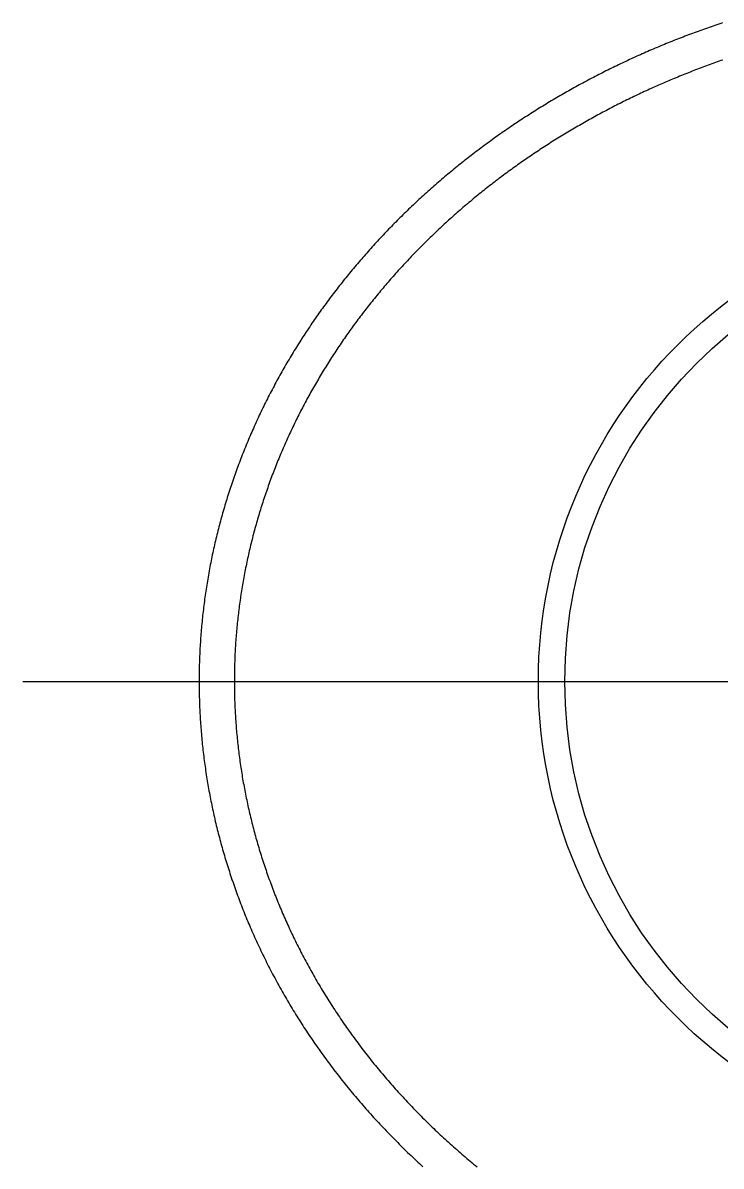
# Model space of a CAD drawing. Extents: x -9.2 to 70.9, y -18.1 to 35.1.
# Drawn here: x 48.39 to 56.31, y 19.5 to 32.47 of the extents above; entities that cross this region are included whole.
import ezdxf

# ---------------------------------------------------------------- set-up
doc = ezdxf.new("R2010")
doc.units = 0
doc.linetypes.add('CENTER', pattern=[50.8, 31.75, -6.35, 6.35, -6.35])
doc.layers.get('0').update_dxf_attribs({"linetype": 'CONTINUOUS'})
doc.layers.add('CENTER', color=1, linetype='CENTER')

msp = doc.modelspace()

# ---------------------------------------------------------------- linework, layer by layer
at = {"color": 7}
for points in [[(56.3291, 32.4705, 0), (56.3076, 32.4633, 0), (56.286, 32.4561, 0), (56.2645, 32.4489, 0), (56.2431, 32.4416, 0), (56.2216, 32.4342, 0), (56.2001, 32.4268, 0), (56.1787, 32.4194, 0), (56.1573, 32.4119, 0), (56.1359, 32.4043, 0), (56.1145, 32.3967, 0), (56.0931, 32.3891, 0), (56.0717, 32.3814, 0), (56.0504, 32.3736, 0), (56.0291, 32.3659, 0), (56.0077, 32.358, 0), (55.9865, 32.3501, 0), (55.9652, 32.3422, 0), (55.9439, 32.3342, 0), (55.9227, 32.3262, 0), (55.9014, 32.3181, 0), (55.8802, 32.31, 0), (55.859, 32.3018, 0), (55.8378, 32.2936, 0), (55.8167, 32.2853, 0), (55.7955, 32.277, 0), (55.7744, 32.2686, 0), (55.7533, 32.2602, 0), (55.7322, 32.2517, 0), (55.7111, 32.2432, 0), (55.6901, 32.2346, 0), (55.6691, 32.226, 0), (55.648, 32.2173, 0), (55.627, 32.2086, 0), (55.6061, 32.1999, 0), (55.5851, 32.1911, 0), (55.5641, 32.1822, 0), (55.5432, 32.1733, 0), (55.5223, 32.1643, 0), (55.5014, 32.1553, 0), (55.4806, 32.1463, 0), (55.4597, 32.1372, 0), (55.4389, 32.128, 0), (55.4181, 32.1188, 0), (55.3973, 32.1096, 0), (55.3765, 32.1003, 0), (55.3558, 32.0909, 0), (55.335, 32.0815, 0), (55.3143, 32.0721, 0), (55.2936, 32.0626, 0), (55.273, 32.0531, 0), (55.2523, 32.0435, 0), (55.2317, 32.0338, 0), (55.2111, 32.0242, 0), (55.1905, 32.0144, 0), (55.1699, 32.0046, 0), (55.1494, 31.9948, 0), (55.1288, 31.9849, 0), (55.1083, 31.975, 0), (55.0879, 31.965, 0), (55.0674, 31.955, 0), (55.047, 31.9449, 0), (55.0265, 31.9348, 0), (55.0062, 31.9246, 0), (54.9858, 31.9144, 0), (54.9654, 31.9041, 0), (54.9451, 31.8938, 0), (54.9248, 31.8834, 0), (54.9045, 31.873, 0), (54.8843, 31.8625, 0), (54.864, 31.852, 0), (54.8438, 31.8414, 0), (54.8236, 31.8308, 0), (54.8035, 31.8202, 0), (54.7833, 31.8095, 0), (54.7632, 31.7987, 0), (54.7431, 31.7879, 0), (54.723, 31.777, 0), (54.703, 31.7661, 0), (54.6829, 31.7552, 0), (54.6629, 31.7441, 0), (54.643, 31.7331, 0), (54.623, 31.722, 0), (54.6031, 31.7108, 0), (54.5832, 31.6996, 0), (54.5633, 31.6884, 0), (54.5434, 31.6771, 0), (54.5236, 31.6657, 0), (54.5038, 31.6543, 0), (54.484, 31.6429, 0), (54.4643, 31.6314, 0), (54.4446, 31.6198, 0), (54.4249, 31.6083, 0), (54.4052, 31.5966, 0), (54.3855, 31.5849, 0), (54.3659, 31.5732, 0), (54.3463, 31.5614, 0), (54.3268, 31.5496, 0), (54.3073, 31.5377, 0), (54.2877, 31.5258, 0), (54.2683, 31.5138, 0), (54.2488, 31.5017, 0), (54.2294, 31.4897, 0), (54.21, 31.4776, 0), (54.1906, 31.4654, 0), (54.1713, 31.4532, 0), (54.152, 31.4409, 0), (54.1327, 31.4286, 0), (54.1135, 31.4162, 0), (54.0943, 31.4038, 0), (54.0751, 31.3913, 0), (54.0559, 31.3788, 0), (54.0368, 31.3663, 0), (54.0177, 31.3537, 0), (53.9986, 31.341, 0), (53.9796, 31.3283, 0), (53.9606, 31.3156, 0), (53.9416, 31.3028, 0), (53.9227, 31.29, 0), (53.9038, 31.2771, 0), (53.8849, 31.2641, 0), (53.8661, 31.2511, 0), (53.8472, 31.2381, 0), (53.8285, 31.225, 0), (53.8097, 31.2119, 0), (53.791, 31.1987, 0), (53.7723, 31.1855, 0), (53.7537, 31.1723, 0), (53.735, 31.1589, 0), (53.7164, 31.1456, 0), (53.6979, 31.1322, 0), (53.6794, 31.1187, 0), (53.6609, 31.1052, 0), (53.6424, 31.0917, 0), (53.624, 31.0781, 0), (53.6056, 31.0644, 0), (53.5873, 31.0507, 0), (53.569, 31.037, 0), (53.5507, 31.0232, 0), (53.5324, 31.0094, 0), (53.5142, 30.9955, 0), (53.496, 30.9816, 0), (53.4779, 30.9676, 0), (53.4598, 30.9536, 0), (53.4417, 30.9396, 0), (53.4237, 30.9254, 0), (53.4057, 30.9113, 0), (53.3877, 30.8971, 0), (53.3698, 30.8828, 0), (53.3519, 30.8685, 0), (53.3341, 30.8542, 0), (53.3163, 30.8398, 0), (53.2985, 30.8254, 0), (53.2807, 30.8109, 0), (53.263, 30.7964, 0), (53.2454, 30.7818, 0), (53.2277, 30.7672, 0), (53.2102, 30.7525, 0), (53.1926, 30.7378, 0), (53.1751, 30.7231, 0), (53.1576, 30.7083, 0), (53.1402, 30.6934, 0), (53.1228, 30.6785, 0), (53.1054, 30.6636, 0), (53.0881, 30.6486, 0), (53.0708, 30.6336, 0), (53.0536, 30.6185, 0), (53.0364, 30.6034, 0), (53.0192, 30.5882, 0), (53.0021, 30.573, 0), (52.985, 30.5577, 0), (52.968, 30.5424, 0), (52.951, 30.5271, 0), (52.934, 30.5117, 0), (52.9171, 30.4963, 0), (52.9002, 30.4808, 0), (52.8834, 30.4653, 0), (52.8666, 30.4497, 0), (52.8498, 30.4341, 0), (52.8331, 30.4184, 0), (52.8164, 30.4027, 0), (52.7998, 30.387, 0), (52.7832, 30.3712, 0), (52.7666, 30.3553, 0), (52.7501, 30.3394, 0), (52.7337, 30.3235, 0), (52.7173, 30.3075, 0), (52.7009, 30.2915, 0), (52.6845, 30.2754, 0), (52.6682, 30.2593, 0), (52.652, 30.2432, 0), (52.6358, 30.227, 0), (52.6196, 30.2107, 0), (52.6035, 30.1945, 0), (52.5874, 30.1781, 0), (52.5714, 30.1618, 0), (52.5554, 30.1453, 0), (52.5395, 30.1289, 0), (52.5236, 30.1124, 0), (52.5077, 30.0958, 0), (52.4919, 30.0792, 0), (52.4761, 30.0626, 0), (52.4604, 30.0459, 0), (52.4447, 30.0292, 0), (52.4291, 30.0124, 0), (52.4135, 29.9956, 0), (52.398, 29.9787, 0), (52.3825, 29.9618, 0), (52.367, 29.9449, 0), (52.3516, 29.9279, 0), (52.3363, 29.9109, 0), (52.321, 29.8938, 0), (52.3057, 29.8767, 0), (52.2905, 29.8595, 0), (52.2753, 29.8423, 0), (52.2602, 29.8251, 0), (52.2451, 29.8078, 0), (52.2301, 29.7904, 0), (52.2151, 29.7731, 0), (52.2002, 29.7556, 0), (52.1853, 29.7382, 0), (52.1705, 29.7207, 0), (52.1557, 29.7031, 0), (52.1409, 29.6855, 0), (52.1262, 29.6679, 0), (52.1116, 29.6502, 0), (52.097, 29.6325, 0), (52.0825, 29.6147, 0), (52.068, 29.5969, 0), (52.0535, 29.5791, 0), (52.0391, 29.5612, 0), (52.0248, 29.5433, 0), (52.0105, 29.5253, 0), (51.9962, 29.5072, 0), (51.982, 29.4892, 0), (51.9678, 29.4711, 0), (51.9537, 29.4529, 0), (51.9397, 29.4347, 0), (51.9257, 29.4165, 0), (51.9117, 29.3982, 0), (51.8978, 29.3799, 0), (51.884, 29.3615, 0), (51.8702, 29.3431, 0), (51.8564, 29.3246, 0), (51.8427, 29.3061, 0), (51.8291, 29.2876, 0), (51.8155, 29.269, 0), (51.8019, 29.2504, 0), (51.7885, 29.2318, 0), (51.775, 29.213, 0), (51.7616, 29.1943, 0), (51.7483, 29.1755, 0), (51.735, 29.1567, 0), (51.7218, 29.1378, 0), (51.7086, 29.1189, 0), (51.6955, 29.1, 0), (51.6824, 29.081, 0), (51.6694, 29.0619, 0), (51.6565, 29.0428, 0), (51.6436, 29.0237, 0), (51.6307, 29.0046, 0), (51.6179, 28.9854, 0), (51.6052, 28.9661, 0), (51.5925, 28.9469, 0), (51.5799, 28.9275, 0), (51.5673, 28.9082, 0), (51.5548, 28.8888, 0), (51.5423, 28.8693, 0), (51.5299, 28.8499, 0), (51.5176, 28.8303, 0), (51.5053, 28.8108, 0), (51.493, 28.7912, 0), (51.4808, 28.7715, 0), (51.4687, 28.7519, 0), (51.4566, 28.7321, 0), (51.4446, 28.7124, 0), (51.4327, 28.6926, 0), (51.4208, 28.6728, 0), (51.409, 28.6529, 0), (51.3972, 28.633, 0), (51.3855, 28.613, 0), (51.3738, 28.593, 0), (51.3622, 28.573, 0), (51.3507, 28.5529, 0), (51.3392, 28.5328, 0), (51.3277, 28.5127, 0), (51.3164, 28.4925, 0), (51.3051, 28.4723, 0), (51.2938, 28.452, 0), (51.2826, 28.4317, 0), (51.2715, 28.4114, 0), (51.2604, 28.391, 0), (51.2494, 28.3706, 0), (51.2385, 28.3501, 0), (51.2276, 28.3296, 0), (51.2168, 28.3091, 0), (51.206, 28.2886, 0), (51.1953, 28.268, 0), (51.1847, 28.2473, 0), (51.1741, 28.2267, 0), (51.1636, 28.206, 0), (51.1532, 28.1852, 0), (51.1428, 28.1645, 0), (51.1325, 28.1437, 0), (51.1222, 28.1228, 0), (51.1121, 28.1019, 0), (51.1019, 28.081, 0), (51.0919, 28.0601, 0), (51.0819, 28.0391, 0), (51.0719, 28.0181, 0), (51.0621, 27.9971, 0), (51.0523, 27.976, 0), (51.0425, 27.9549, 0), (51.0329, 27.9338, 0), (51.0233, 27.9126, 0), (51.0137, 27.8914, 0), (51.0042, 27.8702, 0), (50.9948, 27.8489, 0), (50.9855, 27.8276, 0), (50.9762, 27.8063, 0), (50.967, 27.7849, 0), (50.9579, 27.7635, 0), (50.9488, 27.7421, 0), (50.9398, 27.7207, 0), (50.9309, 27.6992, 0), (50.922, 27.6777, 0), (50.9132, 27.6562, 0), (50.9044, 27.6346, 0), (50.8958, 27.613, 0), (50.8872, 27.5914, 0), (50.8787, 27.5698, 0), (50.8702, 27.5481, 0), (50.8618, 27.5264, 0), (50.8535, 27.5047, 0), (50.8452, 27.4829, 0), (50.837, 27.4611, 0), (50.8289, 27.4393, 0), (50.8209, 27.4175, 0), (50.8129, 27.3956, 0), (50.805, 27.3737, 0), (50.7971, 27.3518, 0), (50.7894, 27.3299, 0), (50.7817, 27.3079, 0), (50.7741, 27.2859, 0), (50.7665, 27.2639, 0), (50.759, 27.2419, 0), (50.7516, 27.2198, 0), (50.7443, 27.1977, 0), (50.737, 27.1756, 0), (50.7298, 27.1535, 0), (50.7227, 27.1313, 0), (50.7156, 27.1091, 0), (50.7087, 27.0869, 0), (50.7018, 27.0647, 0), (50.6949, 27.0425, 0), (50.6882, 27.0202, 0), (50.6815, 26.9979, 0), (50.6749, 26.9756, 0), (50.6683, 26.9533, 0), (50.6618, 26.9309, 0), (50.6555, 26.9085, 0), (50.6491, 26.8861, 0), (50.6429, 26.8637, 0), (50.6367, 26.8413, 0), (50.6306, 26.8188, 0), (50.6246, 26.7964, 0), (50.6186, 26.7739, 0), (50.6128, 26.7514, 0), (50.607, 26.7288, 0), (50.6012, 26.7063, 0), (50.5956, 26.6837, 0), (50.59, 26.6611, 0), (50.5845, 26.6385, 0), (50.5791, 26.6159, 0), (50.5737, 26.5933, 0), (50.5684, 26.5707, 0), (50.5632, 26.548, 0), (50.5581, 26.5253, 0), (50.553, 26.5026, 0), (50.5481, 26.4799, 0), (50.5432, 26.4572, 0), (50.5383, 26.4344, 0), (50.5336, 26.4117, 0), (50.5289, 26.3889, 0), (50.5243, 26.3661, 0), (50.5198, 26.3433, 0), (50.5153, 26.3205, 0), (50.5109, 26.2977, 0), (50.5066, 26.2748, 0), (50.5024, 26.252, 0), (50.4983, 26.2291, 0), (50.4942, 26.2062, 0), (50.4902, 26.1833, 0), (50.4863, 26.1604, 0), (50.4824, 26.1375, 0), (50.4786, 26.1146, 0), (50.4749, 26.0917, 0), (50.4713, 26.0687, 0), (50.4678, 26.0458, 0), (50.4643, 26.0228, 0), (50.4609, 25.9998, 0), (50.4576, 25.9768, 0), (50.4544, 25.9538, 0), (50.4512, 25.9308, 0), (50.4481, 25.9078, 0), (50.4451, 25.8848, 0), (50.4422, 25.8617, 0), (50.4394, 25.8387, 0), (50.4366, 25.8157, 0), (50.4339, 25.7926, 0), (50.4313, 25.7695, 0), (50.4287, 25.7465, 0), (50.4263, 25.7234, 0), (50.4239, 25.7003, 0), (50.4216, 25.6772, 0), (50.4193, 25.6541, 0), (50.4172, 25.631, 0), (50.4151, 25.6079, 0), (50.4131, 25.5848, 0), (50.4112, 25.5617, 0), (50.4094, 25.5386, 0), (50.4076, 25.5154, 0), (50.4059, 25.4923, 0), (50.4043, 25.4692, 0), (50.4028, 25.446, 0), (50.4013, 25.4229, 0), (50.3999, 25.3997, 0), (50.3986, 25.3766, 0), (50.3974, 25.3534, 0), (50.3963, 25.3303, 0), (50.3952, 25.3071, 0), (50.3942, 25.284, 0), (50.3933, 25.2608, 0), (50.3924, 25.2376, 0), (50.3917, 25.2145, 0), (50.391, 25.1913, 0), (50.3904, 25.1681, 0), (50.3899, 25.145, 0), (50.3894, 25.1218, 0), (50.3891, 25.0986, 0), (50.3888, 25.0754, 0), (50.3886, 25.0523, 0), (50.3884, 25.0291, 0), (50.3884, 25.0059, 0), (50.3884, 24.9827, 0), (50.3885, 24.9596, 0), (50.3887, 24.9364, 0), (50.3889, 24.9132, 0), (50.3892, 24.89, 0), (50.3896, 24.8668, 0), (50.3901, 24.8436, 0), (50.3907, 24.8205, 0), (50.3913, 24.7973, 0), (50.3921, 24.7741, 0), (50.3928, 24.7509, 0), (50.3937, 24.7277, 0), (50.3947, 24.7046, 0), (50.3957, 24.6814, 0), (50.3968, 24.6582, 0), (50.398, 24.635, 0), (50.3993, 24.6118, 0), (50.4006, 24.5887, 0), (50.402, 24.5655, 0), (50.4035, 24.5423, 0), (50.4051, 24.5192, 0), (50.4067, 24.496, 0), (50.4085, 24.4728, 0), (50.4103, 24.4497, 0), (50.4122, 24.4265, 0), (50.4141, 24.4034, 0), (50.4162, 24.3802, 0), (50.4183, 24.3571, 0), (50.4205, 24.3339, 0), (50.4228, 24.3108, 0), (50.4251, 24.2876, 0), (50.4275, 24.2645, 0), (50.4301, 24.2413, 0), (50.4326, 24.2182, 0), (50.4353, 24.1951, 0), (50.438, 24.172, 0), (50.4409, 24.1488, 0), (50.4438, 24.1257, 0), (50.4467, 24.1026, 0), (50.4498, 24.0795, 0), (50.4529, 24.0564, 0), (50.4561, 24.0333, 0), (50.4594, 24.0102, 0), (50.4628, 23.9871, 0), (50.4663, 23.964, 0), (50.4698, 23.9409, 0), (50.4734, 23.9179, 0), (50.4771, 23.8948, 0), (50.4808, 23.8717, 0), (50.4847, 23.8486, 0), (50.4886, 23.8256, 0), (50.4926, 23.8025, 0), (50.4966, 23.7795, 0), (50.5008, 23.7564, 0), (50.505, 23.7334, 0), (50.5093, 23.7104, 0), (50.5137, 23.6873, 0), (50.5182, 23.6643, 0), (50.5227, 23.6413, 0), (50.5274, 23.6183, 0), (50.5321, 23.5953, 0), (50.5368, 23.5723, 0), (50.5417, 23.5493, 0), (50.5466, 23.5263, 0), (50.5517, 23.5034, 0), (50.5568, 23.4804, 0), (50.5619, 23.4574, 0), (50.5672, 23.4345, 0), (50.5725, 23.4115, 0), (50.5779, 23.3886, 0), (50.5834, 23.3657, 0), (50.589, 23.3428, 0), (50.5947, 23.3198, 0), (50.6004, 23.2969, 0), (50.6062, 23.274, 0), (50.6121, 23.2511, 0), (50.6181, 23.2283, 0), (50.6241, 23.2054, 0), (50.6302, 23.1825, 0), (50.6364, 23.1597, 0), (50.6427, 23.1368, 0), (50.6491, 23.114, 0), (50.6555, 23.0912, 0), (50.662, 23.0684, 0), (50.6687, 23.0456, 0), (50.6753, 23.0228, 0), (50.6821, 23, 0), (50.6889, 22.9772, 0), (50.6959, 22.9544, 0), (50.7029, 22.9317, 0), (50.7099, 22.9089, 0), (50.7171, 22.8862, 0), (50.7243, 22.8635, 0), (50.7317, 22.8408, 0), (50.7391, 22.8181, 0), (50.7465, 22.7954, 0), (50.7541, 22.7727, 0), (50.7617, 22.75, 0), (50.7695, 22.7274, 0), (50.7773, 22.7047, 0), (50.7851, 22.6821, 0), (50.7931, 22.6595, 0), (50.8011, 22.6369, 0), (50.8093, 22.6143, 0), (50.8175, 22.5917, 0), (50.8257, 22.5691, 0), (50.8341, 22.5466, 0), (50.8425, 22.524, 0), (50.8511, 22.5015, 0), (50.8597, 22.479, 0), (50.8683, 22.4565, 0), (50.8771, 22.434, 0), (50.886, 22.4115, 0), (50.8949, 22.3891, 0), (50.9039, 22.3666, 0), (50.913, 22.3442, 0), (50.9221, 22.3218, 0), (50.9314, 22.2994, 0), (50.9407, 22.277, 0), (50.9501, 22.2546, 0), (50.9596, 22.2322, 0), (50.9692, 22.2099, 0), (50.9788, 22.1876, 0), (50.9885, 22.1653, 0), (50.9983, 22.143, 0), (51.0082, 22.1207, 0), (51.0182, 22.0985, 0), (51.0283, 22.0762, 0), (51.0384, 22.054, 0), (51.0486, 22.0318, 0), (51.0589, 22.0096, 0), (51.0693, 21.9874, 0), (51.0797, 21.9653, 0), (51.0903, 21.9432, 0), (51.1009, 21.921, 0), (51.1116, 21.8989, 0), (51.1224, 21.8769, 0), (51.1332, 21.8548, 0), (51.1442, 21.8328, 0), (51.1552, 21.8107, 0), (51.1663, 21.7887, 0), (51.1775, 21.7667, 0), (51.1888, 21.7448, 0), (51.2001, 21.7228, 0), (51.2115, 21.7009, 0), (51.223, 21.679, 0), (51.2346, 21.6571, 0), (51.2463, 21.6353, 0), (51.2581, 21.6134, 0), (51.2699, 21.5916, 0), (51.2818, 21.5698, 0), (51.2938, 21.548, 0), (51.3059, 21.5263, 0), (51.3181, 21.5045, 0), (51.3303, 21.4828, 0), (51.3426, 21.4611, 0), (51.355, 21.4394, 0), (51.3675, 21.4178, 0), (51.3801, 21.3962, 0), (51.3927, 21.3746, 0), (51.4055, 21.353, 0), (51.4183, 21.3314, 0), (51.4312, 21.3099, 0), (51.4442, 21.2883, 0), (51.4573, 21.2668, 0), (51.4704, 21.2454, 0), (51.4837, 21.2239, 0), (51.497, 21.2025, 0), (51.5104, 21.1811, 0), (51.5239, 21.1597, 0), (51.5374, 21.1384, 0), (51.5511, 21.117, 0), (51.5648, 21.0957, 0), (51.5786, 21.0745, 0), (51.5925, 21.0532, 0), (51.6065, 21.032, 0), (51.6205, 21.0108, 0), (51.6347, 20.9896, 0), (51.6489, 20.9685, 0), (51.6632, 20.9474, 0), (51.6775, 20.9263, 0), (51.692, 20.9053, 0), (51.7065, 20.8843, 0), (51.7211, 20.8633, 0), (51.7358, 20.8423, 0), (51.7506, 20.8214, 0), (51.7654, 20.8005, 0), (51.7804, 20.7796, 0), (51.7954, 20.7588, 0), (51.8105, 20.738, 0), (51.8256, 20.7172, 0), (51.8409, 20.6965, 0), (51.8562, 20.6758, 0), (51.8716, 20.6551, 0), (51.8871, 20.6345, 0), (51.9026, 20.6139, 0), (51.9183, 20.5933, 0), (51.934, 20.5728, 0), (51.9498, 20.5523, 0), (51.9656, 20.5318, 0), (51.9816, 20.5114, 0), (51.9976, 20.491, 0), (52.0137, 20.4707, 0), (52.0299, 20.4504, 0), (52.0461, 20.4301, 0), (52.0625, 20.4099, 0), (52.0789, 20.3897, 0), (52.0954, 20.3695, 0), (52.1119, 20.3494, 0), (52.1285, 20.3294, 0), (52.1452, 20.3093, 0), (52.162, 20.2893, 0), (52.1789, 20.2694, 0), (52.1958, 20.2495, 0), (52.2128, 20.2296, 0), (52.2299, 20.2098, 0), (52.2471, 20.19, 0), (52.2643, 20.1702, 0), (52.2816, 20.1506, 0), (52.299, 20.1309, 0), (52.3164, 20.1113, 0), (52.3339, 20.0918, 0), (52.3515, 20.0722, 0), (52.3692, 20.0528, 0), (52.3869, 20.0334, 0), (52.4047, 20.014, 0), (52.4226, 19.9947, 0), (52.4405, 19.9754, 0), (52.4585, 19.9562, 0), (52.4766, 19.9371, 0), (52.4947, 19.9179, 0), (52.5129, 19.8989, 0), (52.5312, 19.8799, 0), (52.5495, 19.8609, 0), (52.5679, 19.842, 0), (52.5864, 19.8231, 0), (52.6049, 19.8043, 0), (52.6235, 19.7856, 0), (52.6421, 19.7668, 0), (52.6608, 19.7482, 0), (52.6796, 19.7296, 0), (52.6985, 19.7111, 0), (52.7174, 19.6926, 0), (52.7363, 19.6741, 0), (52.7553, 19.6557, 0), (52.7744, 19.6374, 0), (52.7936, 19.6191, 0), (52.8128, 19.6009, 0), (52.832, 19.5828, 0), (52.8514, 19.5647, 0), (52.8707, 19.5466, 0), (52.8902, 19.5286, 0), (52.9097, 19.5107, 0), (52.9292, 19.4928, 0)], [(56.331, 32.0488, 0), (56.3104, 32.0417, 0), (56.2898, 32.0345, 0), (56.2693, 32.0272, 0), (56.2487, 32.0199, 0), (56.2282, 32.0126, 0), (56.2077, 32.0052, 0), (56.1872, 31.9978, 0), (56.1667, 31.9903, 0), (56.1462, 31.9828, 0), (56.1258, 31.9752, 0), (56.1054, 31.9676, 0), (56.0849, 31.9599, 0), (56.0645, 31.9522, 0), (56.0442, 31.9444, 0), (56.0238, 31.9366, 0), (56.0034, 31.9288, 0), (55.9831, 31.9209, 0), (55.9628, 31.9129, 0), (55.9425, 31.9049, 0), (55.9222, 31.8969, 0), (55.902, 31.8888, 0), (55.8817, 31.8807, 0), (55.8615, 31.8725, 0), (55.8413, 31.8643, 0), (55.8211, 31.856, 0), (55.8009, 31.8477, 0), (55.7807, 31.8393, 0), (55.7606, 31.8309, 0), (55.7405, 31.8225, 0), (55.7204, 31.814, 0), (55.7003, 31.8054, 0), (55.6802, 31.7968, 0), (55.6602, 31.7882, 0), (55.6402, 31.7795, 0), (55.6202, 31.7708, 0), (55.6002, 31.762, 0), (55.5802, 31.7532, 0), (55.5603, 31.7443, 0), (55.5403, 31.7354, 0), (55.5204, 31.7264, 0), (55.5005, 31.7174, 0), (55.4807, 31.7083, 0), (55.4608, 31.6992, 0), (55.441, 31.6901, 0), (55.4212, 31.6809, 0), (55.4014, 31.6716, 0), (55.3816, 31.6623, 0), (55.3619, 31.653, 0), (55.3422, 31.6436, 0), (55.3225, 31.6342, 0), (55.3028, 31.6247, 0), (55.2831, 31.6152, 0), (55.2635, 31.6056, 0), (55.2439, 31.596, 0), (55.2243, 31.5864, 0), (55.2047, 31.5766, 0), (55.1851, 31.5669, 0), (55.1656, 31.5571, 0), (55.1461, 31.5472, 0), (55.1266, 31.5373, 0), (55.1072, 31.5274, 0), (55.0877, 31.5174, 0), (55.0683, 31.5074, 0), (55.0489, 31.4973, 0), (55.0295, 31.4872, 0), (55.0102, 31.477, 0), (54.9908, 31.4668, 0), (54.9715, 31.4565, 0), (54.9523, 31.4462, 0), (54.933, 31.4358, 0), (54.9138, 31.4254, 0), (54.8945, 31.415, 0), (54.8754, 31.4045, 0), (54.8562, 31.3939, 0), (54.8371, 31.3833, 0), (54.8179, 31.3727, 0), (54.7988, 31.362, 0), (54.7798, 31.3513, 0), (54.7607, 31.3405, 0), (54.7417, 31.3297, 0), (54.7227, 31.3188, 0), (54.7038, 31.3079, 0), (54.6848, 31.2969, 0), (54.6659, 31.2859, 0), (54.647, 31.2749, 0), (54.6282, 31.2638, 0), (54.6093, 31.2526, 0), (54.5905, 31.2414, 0), (54.5717, 31.2302, 0), (54.553, 31.2189, 0), (54.5342, 31.2076, 0), (54.5155, 31.1962, 0), (54.4969, 31.1848, 0), (54.4782, 31.1733, 0), (54.4596, 31.1618, 0), (54.441, 31.1502, 0), (54.4225, 31.1386, 0), (54.4039, 31.127, 0), (54.3854, 31.1153, 0), (54.3669, 31.1035, 0), (54.3485, 31.0918, 0), (54.3301, 31.0799, 0), (54.3117, 31.0681, 0), (54.2933, 31.0561, 0), (54.275, 31.0442, 0), (54.2567, 31.0322, 0), (54.2384, 31.0201, 0), (54.2202, 31.008, 0), (54.202, 30.9958, 0), (54.1838, 30.9837, 0), (54.1657, 30.9714, 0), (54.1476, 30.9591, 0), (54.1295, 30.9468, 0), (54.1114, 30.9344, 0), (54.0934, 30.922, 0), (54.0754, 30.9096, 0), (54.0574, 30.8971, 0), (54.0395, 30.8845, 0), (54.0216, 30.8719, 0), (54.0037, 30.8593, 0), (53.9859, 30.8466, 0), (53.9681, 30.8339, 0), (53.9503, 30.8211, 0), (53.9326, 30.8083, 0), (53.9149, 30.7954, 0), (53.8972, 30.7825, 0), (53.8796, 30.7696, 0), (53.862, 30.7566, 0), (53.8444, 30.7435, 0), (53.8269, 30.7304, 0), (53.8094, 30.7173, 0), (53.7919, 30.7042, 0), (53.7745, 30.6909, 0), (53.7571, 30.6777, 0), (53.7397, 30.6644, 0), (53.7224, 30.651, 0), (53.7051, 30.6376, 0), (53.6878, 30.6242, 0), (53.6706, 30.6107, 0), (53.6534, 30.5972, 0), (53.6362, 30.5836, 0), (53.6191, 30.57, 0), (53.602, 30.5564, 0), (53.585, 30.5427, 0), (53.568, 30.529, 0), (53.551, 30.5152, 0), (53.5341, 30.5014, 0), (53.5172, 30.4875, 0), (53.5003, 30.4736, 0), (53.4835, 30.4596, 0), (53.4667, 30.4456, 0), (53.4499, 30.4316, 0), (53.4332, 30.4175, 0), (53.4165, 30.4034, 0), (53.3999, 30.3892, 0), (53.3833, 30.375, 0), (53.3667, 30.3607, 0), (53.3502, 30.3464, 0), (53.3337, 30.3321, 0), (53.3173, 30.3177, 0), (53.3008, 30.3033, 0), (53.2845, 30.2888, 0), (53.2681, 30.2743, 0), (53.2518, 30.2598, 0), (53.2356, 30.2452, 0), (53.2194, 30.2305, 0), (53.2032, 30.2158, 0), (53.1871, 30.2011, 0), (53.171, 30.1864, 0), (53.1549, 30.1715, 0), (53.1389, 30.1567, 0), (53.1229, 30.1418, 0), (53.107, 30.1269, 0), (53.0911, 30.1119, 0), (53.0752, 30.0969, 0), (53.0594, 30.0818, 0), (53.0436, 30.0667, 0), (53.0279, 30.0516, 0), (53.0122, 30.0364, 0), (52.9966, 30.0212, 0), (52.9809, 30.0059, 0), (52.9654, 29.9906, 0), (52.9499, 29.9753, 0), (52.9344, 29.9599, 0), (52.9189, 29.9444, 0), (52.9035, 29.929, 0), (52.8882, 29.9134, 0), (52.8729, 29.8979, 0), (52.8576, 29.8823, 0), (52.8424, 29.8667, 0), (52.8272, 29.851, 0), (52.812, 29.8353, 0), (52.7969, 29.8195, 0), (52.7819, 29.8037, 0), (52.7669, 29.7879, 0), (52.7519, 29.772, 0), (52.737, 29.756, 0), (52.7221, 29.7401, 0), (52.7072, 29.7241, 0), (52.6925, 29.708, 0), (52.6777, 29.6919, 0), (52.663, 29.6758, 0), (52.6483, 29.6596, 0), (52.6337, 29.6434, 0), (52.6192, 29.6272, 0), (52.6046, 29.6109, 0), (52.5902, 29.5946, 0), (52.5757, 29.5782, 0), (52.5613, 29.5618, 0), (52.547, 29.5453, 0), (52.5327, 29.5289, 0), (52.5184, 29.5123, 0), (52.5042, 29.4958, 0), (52.4901, 29.4791, 0), (52.476, 29.4625, 0), (52.4619, 29.4458, 0), (52.4479, 29.4291, 0), (52.4339, 29.4123, 0), (52.42, 29.3955, 0), (52.4061, 29.3786, 0), (52.3923, 29.3618, 0), (52.3785, 29.3448, 0), (52.3648, 29.3279, 0), (52.3511, 29.3108, 0), (52.3374, 29.2938, 0), (52.3239, 29.2767, 0), (52.3103, 29.2596, 0), (52.2968, 29.2424, 0), (52.2834, 29.2252, 0), (52.27, 29.2079, 0), (52.2566, 29.1907, 0), (52.2433, 29.1733, 0), (52.23, 29.156, 0), (52.2168, 29.1386, 0), (52.2037, 29.1211, 0), (52.1906, 29.1036, 0), (52.1775, 29.0861, 0), (52.1645, 29.0685, 0), (52.1515, 29.0509, 0), (52.1386, 29.0333, 0), (52.1258, 29.0156, 0), (52.113, 28.9979, 0), (52.1002, 28.9801, 0), (52.0875, 28.9623, 0), (52.0748, 28.9445, 0), (52.0622, 28.9266, 0), (52.0497, 28.9087, 0), (52.0372, 28.8908, 0), (52.0247, 28.8728, 0), (52.0123, 28.8547, 0), (52, 28.8367, 0), (51.9877, 28.8186, 0), (51.9754, 28.8004, 0), (51.9632, 28.7823, 0), (51.9511, 28.764, 0), (51.939, 28.7458, 0), (51.927, 28.7275, 0), (51.915, 28.7092, 0), (51.9031, 28.6908, 0), (51.8912, 28.6724, 0), (51.8794, 28.654, 0), (51.8676, 28.6355, 0), (51.8559, 28.617, 0), (51.8442, 28.5984, 0), (51.8326, 28.5799, 0), (51.8211, 28.5612, 0), (51.8096, 28.5426, 0), (51.7982, 28.5239, 0), (51.7868, 28.5052, 0), (51.7754, 28.4864, 0), (51.7642, 28.4676, 0), (51.7529, 28.4487, 0), (51.7418, 28.4299, 0), (51.7307, 28.411, 0), (51.7196, 28.392, 0), (51.7086, 28.373, 0), (51.6977, 28.354, 0), (51.6868, 28.335, 0), (51.676, 28.3159, 0), (51.6652, 28.2968, 0), (51.6545, 28.2776, 0), (51.6439, 28.2584, 0), (51.6333, 28.2392, 0), (51.6227, 28.2199, 0), (51.6122, 28.2006, 0), (51.6018, 28.1813, 0), (51.5915, 28.1619, 0), (51.5812, 28.1425, 0), (51.5709, 28.1231, 0), (51.5607, 28.1036, 0), (51.5506, 28.0841, 0), (51.5405, 28.0646, 0), (51.5305, 28.045, 0), (51.5206, 28.0254, 0), (51.5107, 28.0058, 0), (51.5009, 27.9862, 0), (51.4911, 27.9665, 0), (51.4814, 27.9467, 0), (51.4718, 27.927, 0), (51.4622, 27.9072, 0), (51.4527, 27.8874, 0), (51.4432, 27.8676, 0), (51.4338, 27.8477, 0), (51.4245, 27.8278, 0), (51.4152, 27.8078, 0), (51.406, 27.7879, 0), (51.3968, 27.7679, 0), (51.3878, 27.7479, 0), (51.3787, 27.7278, 0), (51.3698, 27.7077, 0), (51.3609, 27.6876, 0), (51.352, 27.6675, 0), (51.3433, 27.6473, 0), (51.3346, 27.6271, 0), (51.3259, 27.6069, 0), (51.3173, 27.5867, 0), (51.3088, 27.5664, 0), (51.3004, 27.5461, 0), (51.292, 27.5257, 0), (51.2837, 27.5054, 0), (51.2754, 27.485, 0), (51.2672, 27.4646, 0), (51.2591, 27.4442, 0), (51.251, 27.4237, 0), (51.243, 27.4032, 0), (51.2351, 27.3827, 0), (51.2272, 27.3622, 0), (51.2194, 27.3416, 0), (51.2117, 27.3211, 0), (51.204, 27.3005, 0), (51.1964, 27.2798, 0), (51.1889, 27.2592, 0), (51.1814, 27.2385, 0), (51.174, 27.2178, 0), (51.1667, 27.1971, 0), (51.1594, 27.1763, 0), (51.1522, 27.1556, 0), (51.1451, 27.1348, 0), (51.138, 27.1139, 0), (51.131, 27.0931, 0), (51.1241, 27.0723, 0), (51.1172, 27.0514, 0), (51.1104, 27.0305, 0), (51.1037, 27.0096, 0), (51.097, 26.9886, 0), (51.0905, 26.9677, 0), (51.0839, 26.9467, 0), (51.0775, 26.9257, 0), (51.0711, 26.9046, 0), (51.0648, 26.8836, 0), (51.0585, 26.8625, 0), (51.0524, 26.8415, 0), (51.0463, 26.8204, 0), (51.0402, 26.7992, 0), (51.0343, 26.7781, 0), (51.0284, 26.757, 0), (51.0225, 26.7358, 0), (51.0168, 26.7146, 0), (51.0111, 26.6934, 0), (51.0055, 26.6722, 0), (51, 26.6509, 0), (50.9945, 26.6297, 0), (50.9891, 26.6084, 0), (50.9837, 26.5871, 0), (50.9785, 26.5658, 0), (50.9733, 26.5445, 0), (50.9682, 26.5231, 0), (50.9631, 26.5018, 0), (50.9581, 26.4804, 0), (50.9532, 26.4591, 0), (50.9484, 26.4377, 0), (50.9436, 26.4163, 0), (50.9389, 26.3948, 0), (50.9343, 26.3734, 0), (50.9297, 26.3519, 0), (50.9252, 26.3305, 0), (50.9208, 26.309, 0), (50.9165, 26.2875, 0), (50.9122, 26.266, 0), (50.908, 26.2445, 0), (50.9039, 26.223, 0), (50.8998, 26.2014, 0), (50.8958, 26.1799, 0), (50.8919, 26.1583, 0), (50.8881, 26.1368, 0), (50.8843, 26.1152, 0), (50.8806, 26.0936, 0), (50.877, 26.072, 0), (50.8734, 26.0504, 0), (50.87, 26.0287, 0), (50.8665, 26.0071, 0), (50.8632, 25.9855, 0), (50.8599, 25.9638, 0), (50.8568, 25.9422, 0), (50.8536, 25.9205, 0), (50.8506, 25.8988, 0), (50.8476, 25.8771, 0), (50.8447, 25.8554, 0), (50.8419, 25.8337, 0), (50.8391, 25.812, 0), (50.8364, 25.7903, 0), (50.8338, 25.7686, 0), (50.8313, 25.7469, 0), (50.8288, 25.7251, 0), (50.8264, 25.7034, 0), (50.8241, 25.6816, 0), (50.8218, 25.6599, 0), (50.8197, 25.6381, 0), (50.8176, 25.6163, 0), (50.8155, 25.5946, 0), (50.8136, 25.5728, 0), (50.8117, 25.551, 0), (50.8099, 25.5292, 0), (50.8081, 25.5074, 0), (50.8065, 25.4856, 0), (50.8049, 25.4639, 0), (50.8034, 25.4421, 0), (50.8019, 25.4203, 0), (50.8006, 25.3984, 0), (50.7993, 25.3766, 0), (50.798, 25.3548, 0), (50.7969, 25.333, 0), (50.7958, 25.3112, 0), (50.7948, 25.2894, 0), (50.7939, 25.2676, 0), (50.793, 25.2457, 0), (50.7922, 25.2239, 0), (50.7915, 25.2021, 0), (50.7909, 25.1803, 0), (50.7903, 25.1584, 0), (50.7898, 25.1366, 0), (50.7894, 25.1148, 0), (50.789, 25.0929, 0), (50.7887, 25.0711, 0), (50.7885, 25.0492, 0), (50.7884, 25.0274, 0), (50.7884, 25.0056, 0), (50.7884, 24.9837, 0), (50.7885, 24.9619, 0), (50.7886, 24.94, 0), (50.7889, 24.9182, 0), (50.7892, 24.8964, 0), (50.7896, 24.8745, 0), (50.79, 24.8527, 0), (50.7906, 24.8308, 0), (50.7912, 24.809, 0), (50.7918, 24.7872, 0), (50.7926, 24.7653, 0), (50.7934, 24.7435, 0), (50.7943, 24.7216, 0), (50.7953, 24.6998, 0), (50.7963, 24.678, 0), (50.7974, 24.6561, 0), (50.7986, 24.6343, 0), (50.7999, 24.6124, 0), (50.8012, 24.5906, 0), (50.8026, 24.5688, 0), (50.8041, 24.5469, 0), (50.8057, 24.5251, 0), (50.8073, 24.5033, 0), (50.809, 24.4815, 0), (50.8108, 24.4596, 0), (50.8126, 24.4378, 0), (50.8146, 24.416, 0), (50.8166, 24.3942, 0), (50.8186, 24.3724, 0), (50.8208, 24.3506, 0), (50.823, 24.3287, 0), (50.8253, 24.3069, 0), (50.8276, 24.2851, 0), (50.8301, 24.2633, 0), (50.8326, 24.2415, 0), (50.8352, 24.2197, 0), (50.8378, 24.198, 0), (50.8406, 24.1762, 0), (50.8434, 24.1544, 0), (50.8463, 24.1326, 0), (50.8492, 24.1108, 0), (50.8522, 24.089, 0), (50.8553, 24.0673, 0), (50.8585, 24.0455, 0), (50.8618, 24.0237, 0), (50.8651, 24.002, 0), (50.8685, 23.9802, 0), (50.872, 23.9585, 0), (50.8755, 23.9367, 0), (50.8791, 23.915, 0), (50.8828, 23.8932, 0), (50.8866, 23.8715, 0), (50.8904, 23.8498, 0), (50.8943, 23.828, 0), (50.8983, 23.8063, 0), (50.9024, 23.7846, 0), (50.9065, 23.7629, 0), (50.9107, 23.7412, 0), (50.915, 23.7195, 0), (50.9194, 23.6978, 0), (50.9238, 23.6761, 0), (50.9283, 23.6544, 0), (50.9329, 23.6327, 0), (50.9376, 23.611, 0), (50.9423, 23.5894, 0), (50.9471, 23.5677, 0), (50.952, 23.5461, 0), (50.957, 23.5244, 0), (50.962, 23.5028, 0), (50.9671, 23.4811, 0), (50.9723, 23.4595, 0), (50.9775, 23.4379, 0), (50.9829, 23.4163, 0), (50.9883, 23.3946, 0), (50.9937, 23.373, 0), (50.9993, 23.3514, 0), (51.0049, 23.3299, 0), (51.0106, 23.3083, 0), (51.0164, 23.2867, 0), (51.0223, 23.2651, 0), (51.0282, 23.2436, 0), (51.0342, 23.222, 0), (51.0403, 23.2005, 0), (51.0465, 23.179, 0), (51.0527, 23.1574, 0), (51.059, 23.1359, 0), (51.0654, 23.1144, 0), (51.0718, 23.0929, 0), (51.0784, 23.0714, 0), (51.085, 23.0499, 0), (51.0917, 23.0285, 0), (51.0984, 23.007, 0), (51.1053, 22.9855, 0), (51.1122, 22.9641, 0), (51.1192, 22.9427, 0), (51.1262, 22.9212, 0), (51.1334, 22.8998, 0), (51.1406, 22.8784, 0), (51.1479, 22.857, 0), (51.1552, 22.8356, 0), (51.1627, 22.8142, 0), (51.1702, 22.7929, 0), (51.1778, 22.7715, 0), (51.1855, 22.7502, 0), (51.1932, 22.7288, 0), (51.201, 22.7075, 0), (51.2089, 22.6862, 0), (51.2169, 22.6649, 0), (51.225, 22.6436, 0), (51.2331, 22.6223, 0), (51.2413, 22.6011, 0), (51.2496, 22.5798, 0), (51.2579, 22.5586, 0), (51.2664, 22.5374, 0), (51.2749, 22.5161, 0), (51.2835, 22.4949, 0), (51.2921, 22.4737, 0), (51.3009, 22.4526, 0), (51.3097, 22.4314, 0), (51.3186, 22.4103, 0), (51.3275, 22.3891, 0), (51.3366, 22.368, 0), (51.3457, 22.3469, 0), (51.3549, 22.3258, 0), (51.3642, 22.3047, 0), (51.3735, 22.2837, 0), (51.383, 22.2626, 0), (51.3925, 22.2416, 0), (51.4021, 22.2206, 0), (51.4117, 22.1995, 0), (51.4215, 22.1786, 0), (51.4313, 22.1576, 0), (51.4412, 22.1366, 0), (51.4511, 22.1157, 0), (51.4612, 22.0948, 0), (51.4713, 22.0738, 0), (51.4815, 22.0529, 0), (51.4918, 22.0321, 0), (51.5022, 22.0112, 0), (51.5126, 21.9904, 0), (51.5231, 21.9695, 0), (51.5337, 21.9487, 0), (51.5444, 21.9279, 0), (51.5551, 21.9072, 0), (51.5659, 21.8864, 0), (51.5768, 21.8657, 0), (51.5878, 21.8449, 0), (51.5989, 21.8242, 0), (51.61, 21.8035, 0), (51.6212, 21.7829, 0), (51.6325, 21.7622, 0), (51.6438, 21.7416, 0), (51.6553, 21.721, 0), (51.6668, 21.7004, 0), (51.6784, 21.6798, 0), (51.6901, 21.6593, 0), (51.7018, 21.6387, 0), (51.7137, 21.6182, 0), (51.7256, 21.5977, 0), (51.7376, 21.5773, 0), (51.7497, 21.5568, 0), (51.7618, 21.5364, 0), (51.774, 21.5159, 0), (51.7864, 21.4955, 0), (51.7987, 21.4752, 0), (51.8112, 21.4548, 0), (51.8238, 21.4345, 0), (51.8364, 21.4142, 0), (51.8491, 21.3939, 0), (51.8619, 21.3736, 0), (51.8748, 21.3533, 0), (51.8877, 21.3331, 0), (51.9007, 21.3129, 0), (51.9138, 21.2927, 0), (51.927, 21.2726, 0), (51.9402, 21.2524, 0), (51.9536, 21.2323, 0), (51.967, 21.2123, 0), (51.9805, 21.1922, 0), (51.994, 21.1722, 0), (52.0077, 21.1522, 0), (52.0214, 21.1322, 0), (52.0352, 21.1122, 0), (52.049, 21.0923, 0), (52.063, 21.0724, 0), (52.077, 21.0526, 0), (52.0911, 21.0327, 0), (52.1053, 21.0129, 0), (52.1195, 20.9931, 0), (52.1339, 20.9734, 0), (52.1483, 20.9537, 0), (52.1627, 20.934, 0), (52.1773, 20.9143, 0), (52.1919, 20.8947, 0), (52.2066, 20.8751, 0), (52.2214, 20.8555, 0), (52.2363, 20.836, 0), (52.2512, 20.8165, 0), (52.2662, 20.797, 0), (52.2813, 20.7776, 0), (52.2964, 20.7582, 0), (52.3116, 20.7388, 0), (52.3269, 20.7195, 0), (52.3423, 20.7002, 0), (52.3578, 20.6809, 0), (52.3733, 20.6617, 0), (52.3889, 20.6425, 0), (52.4046, 20.6233, 0), (52.4203, 20.6042, 0), (52.4361, 20.5851, 0), (52.452, 20.566, 0), (52.468, 20.547, 0), (52.484, 20.528, 0), (52.5001, 20.5091, 0), (52.5163, 20.4902, 0), (52.5325, 20.4714, 0), (52.5488, 20.4525, 0), (52.5652, 20.4338, 0), (52.5817, 20.415, 0), (52.5982, 20.3963, 0), (52.6148, 20.3777, 0), (52.6315, 20.3591, 0), (52.6482, 20.3405, 0), (52.665, 20.322, 0), (52.6819, 20.3035, 0), (52.6989, 20.2851, 0), (52.7159, 20.2667, 0), (52.7329, 20.2484, 0), (52.7501, 20.2301, 0), (52.7673, 20.2118, 0), (52.7845, 20.1936, 0), (52.8019, 20.1754, 0), (52.8193, 20.1573, 0), (52.8367, 20.1393, 0), (52.8543, 20.1213, 0), (52.8718, 20.1033, 0), (52.8895, 20.0854, 0), (52.9072, 20.0675, 0), (52.925, 20.0497, 0), (52.9428, 20.0319, 0), (52.9607, 20.0142, 0), (52.9786, 19.9965, 0), (52.9967, 19.9789, 0), (53.0147, 19.9613, 0), (53.0329, 19.9438, 0), (53.0511, 19.9263, 0), (53.0693, 19.9089, 0), (53.0876, 19.8916, 0), (53.106, 19.8742, 0), (53.1244, 19.857, 0), (53.1429, 19.8398, 0), (53.1614, 19.8226, 0), (53.18, 19.8055, 0), (53.1986, 19.7885, 0), (53.2173, 19.7715, 0), (53.2361, 19.7545, 0), (53.2549, 19.7377, 0), (53.2737, 19.7208, 0), (53.2926, 19.7041, 0), (53.3116, 19.6874, 0), (53.3306, 19.6707, 0), (53.3497, 19.6541, 0), (53.3688, 19.6376, 0), (53.388, 19.6211, 0), (53.4072, 19.6046, 0), (53.4265, 19.5883, 0), (53.4458, 19.572, 0), (53.4651, 19.5557, 0), (53.4846, 19.5395, 0), (53.504, 19.5234, 0), (53.5235, 19.5073, 0), (53.5431, 19.4913, 0)]]:
    msp.add_polyline3d(points, dxfattribs=at)
at = {"color": 7, "linetype": 'CONTINUOUS'}
for radius in [5.4, 5.1]:
    msp.add_circle((59.6384, 25), radius, dxfattribs=at)
at = {"layer": 'CENTER', "color": 1, "linetype": 'CENTER'}
msp.add_line((48.3884, 25), (70.8884, 25), dxfattribs=at)

doc.saveas('drawing.dxf')
